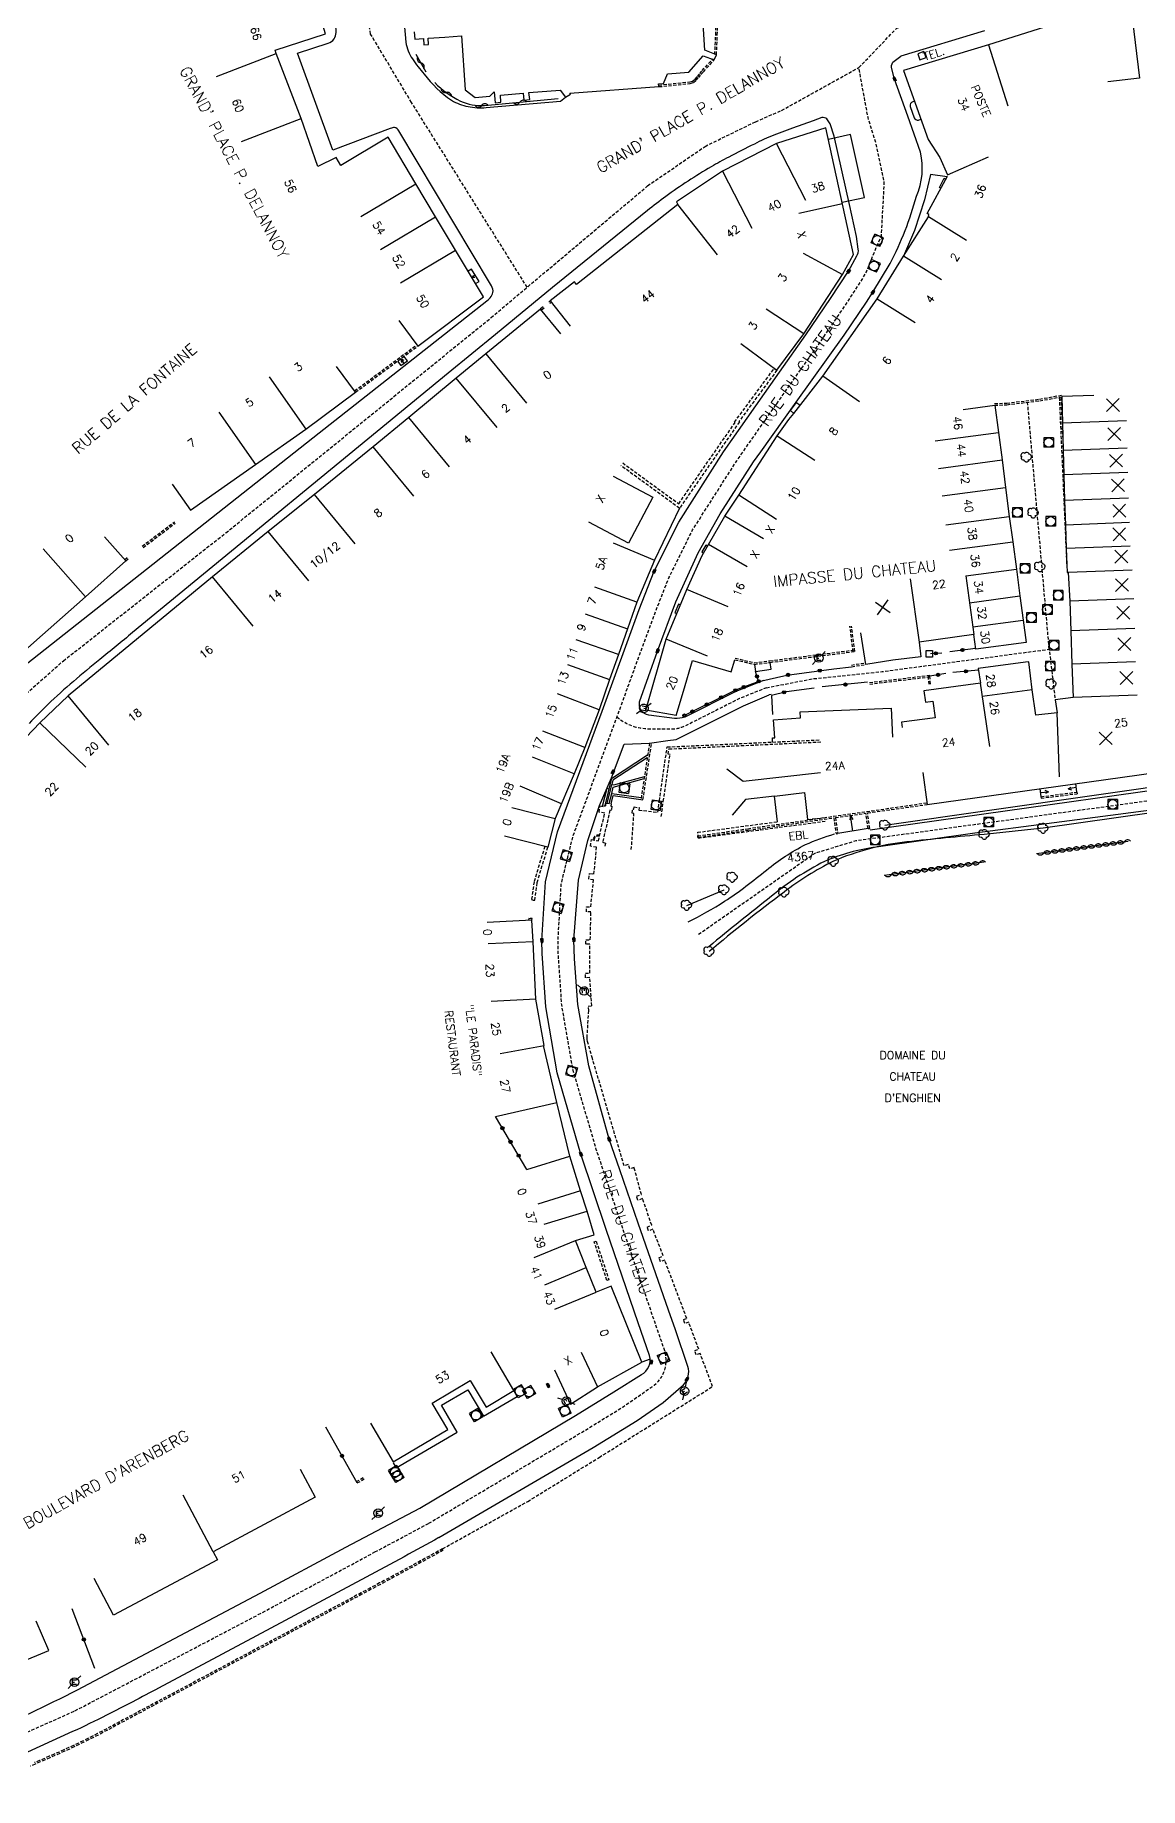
# Model space of a CAD drawing. Header units: millimetres. Extents: x 126000 to 127000, y 153000 to 154000.
# Drawn here: x 126632.5 to 126805.1, y 153383.1 to 153657 of the extents above; entities that cross this region are included whole.
import ezdxf
from ezdxf.enums import TextEntityAlignment as Align

# ---------------------------------------------------------------- set-up
doc = ezdxf.new("R2010")
doc.units = ezdxf.units.MM
doc.linetypes.add('DASHED', pattern=[0.75, 0.5, -0.25])
doc.layers.get('0').update_dxf_attribs({"linetype": 'CONTINUOUS'})
for name, color, linetype in [('W0001', 6, 'DASHED'), ('W0008', 7, 'CONTINUOUS'), ('W0100', 7, 'CONTINUOUS'), ('W0105', 7, 'CONTINUOUS'), ('W0112', 1, 'DASHED'), ('W0300', 7, 'CONTINUOUS'), ('W0302', 3, 'CONTINUOUS'), ('W0310', 3, 'CONTINUOUS'), ('W0322', 7, 'CONTINUOUS'), ('W0400', 7, 'CONTINUOUS'), ('W0420', 7, 'CONTINUOUS'), ('W0471', 7, 'CONTINUOUS'), ('W0984', 7, 'CONTINUOUS'), ('W0989', 7, 'CONTINUOUS'), ('W0991', 7, 'CONTINUOUS'), ('W1102', 7, 'CONTINUOUS')]:
    doc.layers.add(name, color=color, linetype=linetype)
doc.styles.get("Standard").update_dxf_attribs({"font": 'romans.shx', "width": 0.85})

# ---------------------------------------------------------------- blocks, each defined once
blk = doc.blocks.new('T420')
for p, q in [((0.75, 0.75), (-0.75, 0.75)), ((-0.75, 0.75), (-0.75, -0.75)), ((0.75, 0.75), (0.75, -0.75)), ((0.75, -0.75), (-0.75, -0.75))]:
    blk.add_line(p, q)
blk.add_ellipse((0, 0), major_axis=(-0.53, 0.53), ratio=1, start_param=3.926991, end_param=10.210176)
blk = doc.blocks.new('T400')
for p, q in [((-0.15, 0.3), (0.15, 0.3)), ((-0.15, -0.25), (-0.15, 0.3)), ((-0.15, 0.15), (0.15, 0.15)), ((-0.15, 0), (0.15, 0)), ((0.15, 0.3), (0.15, -0.25)), ((-0.15, -0.15), (0.15, -0.15)), ((-0.15, -0.25), (-0.15, -0.3)), ((-0.15, -0.3), (0.15, -0.3)), ((0.15, -0.3), (0.15, -0.25))]:
    blk.add_line(p, q)
blk = doc.blocks.new('T471')
for p, q in [((-0.333334, 0.333334), (-0.333334, -0.333334)), ((-0.333334, 0.333334), (0.333334, 0.333334)), ((-0.333334, 0), (0, 0)), ((0.500001, 0.500001), (1.000002, 1.000002)), ((-0.500001, -0.500001), (-1.000002, -1.000002)), ((-0.333334, -0.333334), (0.333334, -0.333334))]:
    blk.add_line(p, q)
blk.add_ellipse((0, 0), major_axis=(0.471405, 0.471405), ratio=1, start_param=5.4977871438, end_param=11.780972451)
blk = doc.blocks.new('CLOTURE')
at = {"layer": 'W0322', "linetype": 'Continuous'}
for radius in [0.25, 0.15]:
    blk.add_circle((0, 0), radius, dxfattribs=at)
blk = doc.blocks.new('t322o')
at = {"color": 0, "linetype": 'Continuous'}
for radius in [0.25, 0.15]:
    blk.add_circle((0, 0), radius, dxfattribs=at)
blk = doc.blocks.new('t310o')
at = {"color": 0, "linetype": 'Continuous'}
for centre, start, end in [((-0.5, 0.38), 216.8699, 323.1304), ((0.5, -0.37), 36.8699, 143.1303)]:
    blk.add_arc(centre, 0.625, start, end, dxfattribs=at)
blk = doc.blocks.new('t112o')
at = {"color": 0, "linetype": 'Continuous'}
for p, q in [((-0.5, 0.5), (0.5, 0.5)), ((-0.5, -0.5), (-0.5, 0.5)), ((0.5, 0.5), (0.5, -0.5)), ((0.5, -0.5), (-0.5, -0.5))]:
    blk.add_line(p, q, dxfattribs=at)
blk = doc.blocks.new('T300')
for p, q in [((-0.8, 0.51), (-0.86, 0.34)), ((-0.86, 0.34), (-0.86, 0.17)), ((-0.86, 0.17), (-0.74, 0.06)), ((-0.69, 0.63), (-0.8, 0.51)), ((-0.8, -0.06), (-0.74, 0.06)), ((-0.74, 0.06), (-0.69, 0.11)), ((-0.57, 0.69), (-0.69, 0.63)), ((-0.46, 0.69), (-0.57, 0.69)), ((-0.29, 0.63), (-0.46, 0.69)), ((-0.29, 0.63), (-0.17, 0.74)), ((-0.23, 0.57), (-0.29, 0.63)), ((-0.17, 0.74), (-0.06, 0.8)), ((-0.06, 0.8), (0.06, 0.8)), ((0.06, 0.8), (0.23, 0.74)), ((0.23, 0.74), (0.34, 0.63)), ((0.34, 0.63), (0.4, 0.51)), ((0.46, 0.46), (0.34, 0.46)), ((0.4, 0.51), (0.4, 0.46)), ((0.57, 0.4), (0.46, 0.46)), ((0.57, 0.4), (0.69, 0.29)), ((0.69, 0.29), (0.74, 0.17)), ((0.74, 0.06), (0.69, -0.17)), ((0.74, 0.17), (0.74, 0.06)), ((-0.8, -0.17), (-0.8, -0.06)), ((-0.8, -0.23), (-0.8, -0.17)), ((-0.74, -0.34), (-0.8, -0.23)), ((-0.69, -0.4), (-0.74, -0.34)), ((-0.51, -0.46), (-0.69, -0.4)), ((-0.4, -0.46), (-0.51, -0.46)), ((-0.4, -0.46), (-0.34, -0.46)), ((-0.34, -0.46), (-0.34, -0.4)), ((-0.34, -0.51), (-0.34, -0.46)), ((-0.29, -0.63), (-0.34, -0.51)), ((-0.17, -0.74), (-0.29, -0.63)), ((-0.06, -0.8), (-0.17, -0.74)), ((0.06, -0.8), (-0.06, -0.8)), ((0.17, -0.74), (0.06, -0.8)), ((0.23, -0.69), (0.17, -0.74)), ((0.29, -0.46), (0.23, -0.46)), ((0.29, -0.63), (0.23, -0.69)), ((0.46, -0.4), (0.29, -0.46)), ((0.34, -0.51), (0.29, -0.63)), ((0.34, -0.51), (0.34, -0.46)), ((0.57, -0.34), (0.46, -0.4)), ((0.63, -0.29), (0.57, -0.34)), ((0.69, -0.17), (0.63, -0.29))]:
    blk.add_line(p, q)
blk = doc.blocks.new('t991o')
at = {"color": 0, "linetype": 'Continuous'}
for p, q in [((-1, 1), (1, -1)), ((-1, -1), (1, 1))]:
    blk.add_line(p, q, dxfattribs=at)

msp = doc.modelspace()

# ---------------------------------------------------------------- linework, layer by layer
at = {"layer": 'W0001'}
for points in [[(126709.34, 153617.61), (126691.28, 153646.48), (126684.88, 153657.17), (126680.82, 153681.08), (126679.32, 153689.91), (126679.32, 153689.91)], [(126487.7, 153431.03), (126496.41, 153438.21), (126522.79, 153459.97), (126561.29, 153492.11), (126605.8, 153528.45), (126622.15, 153542.14), (126626.02, 153547.85), (126628.81, 153552.14), (126636.88, 153559.23), (126662.27, 153579.25), (126703.71, 153612.87), (126728.16, 153633.46), (126737.13, 153639.62), (126745.04, 153643.48), (126749.08, 153645.24), (126761.15, 153651.93), (126767.07, 153658.09), (126768.86, 153658.7), (126782.33, 153663.27), (126782.33, 153663.27)], [(126366.9, 153465.55), (126393.16, 153434.43), (126459.9, 153355.36), (126466.54, 153349.74), (126468.59, 153348.67), (126475.11, 153346.98), (126495.21, 153347.35), (126519.64, 153350.79), (126532.84, 153354.02), (126539.78, 153356.39), (126548.89, 153359.19), (126559.56, 153362.79), (126582.59, 153371.27), (126609.33, 153382.09), (126638.7, 153395.2), (126667.34, 153410.22), (126685.56, 153420.01), (126693.96, 153424.49), (126693.96, 153424.49)]]:
    msp.add_lwpolyline(points, dxfattribs=at)
at = {"layer": 'W0001', "flags": 128}
for points in [[(126693.96, 153424.49), (126718.33, 153438.99), (126724.21, 153442.62), (126724.32, 153442.7), (126728.46, 153445.56, 0.352776), (126730.82, 153451.46), (126729.04, 153456.64), (126724.06, 153471.19), (126720.13, 153482.92), (126716.48, 153495.43), (126714.74, 153505.51), (126714.19, 153513.65), (126714.16, 153515.49), (126714.66, 153524.37), (126716.48, 153531.77), (126723.38, 153550.52), (126729.18, 153566.39), (126731.48, 153572.23), (126735.18, 153579.69), (126742.07, 153590.49), (126750.79, 153602.93), (126754.9, 153608.73), (126758.83, 153614.47), (126761.69, 153618.83), (126762.34, 153620.03), (126763.62, 153623.2), (126764.68, 153625.63), (126765.13, 153633.89), (126763.8, 153640.19), (126762.59, 153644.12), (126761.15, 153651.93)], [(126746.72, 153555.05), (126742.51, 153553.34), (126734.52, 153549.31, -0.0574), (126732.58, 153548.59), (126728.44, 153548.58, -0.179797), (126723.35, 153550.45, 4.486416)]]:
    msp.add_lwpolyline(points, format="xyb", dxfattribs=at)
for points in [[(126790.89, 153561.06), (126787.52, 153599.61), (126787.52, 153599.61)], [(126746.72, 153555.05), (126753.92, 153556.44), (126764.79, 153557.56), (126790.89, 153561.06), (126791.82, 153553.14), (126791.82, 153553.14)], [(126736.11, 153516.52), (126754.31, 153529.21), (126760.72, 153531.16), (126831.25, 153540.79), (126835.09, 153541.95), (126838.26, 153542.9), (126838.26, 153542.9)]]:
    msp.add_lwpolyline(points, dxfattribs=at)
at = {"layer": 'W0008'}
for p, q in [((126750.45, 153598.36), (126751.42, 153599.63)), ((126715.98, 153481.87), (126713.95, 153490.24)), ((126728.54, 153450.14), (126727.24, 153449.68)), ((126695.93, 153442.93), (126700.06, 153445.36)), ((126700.06, 153445.36), (126702.52, 153441.21)), ((126702.52, 153441.21), (126707.79, 153444.3)), ((126707.79, 153444.3), (126707.27, 153445.26)), ((126698.38, 153438.74), (126695.93, 153442.93)), ((126688.85, 153433.15), (126698.38, 153438.74)), ((126688.4, 153433.93), (126688.85, 153433.15))]:
    msp.add_line(p, q, dxfattribs=at)
for points in [[(126704.94, 153686.85), (126690.1, 153684.89), (126688.06, 153682.55), (126690.4, 153655.91, 0.1242), (126691.41, 153653.28, 0.0305), (126693.26, 153650.92, 0.0868), (126697.5, 153646.82, 0.079), (126700.11, 153645.84, 0.0719), (126702.91, 153645.67), (126714.57, 153646.66), (126715.34, 153647.3), (126715.34, 153647.3)], [(126626.07, 153554.82), (126676.85, 153594.86), (126703.06, 153615.49, 0.2211), (126704.01, 153617.04, 0.1196), (126703.59, 153618.07), (126689.3, 153642.04, 0.2117), (126688.63, 153642.59, 0.1155), (126687.96, 153642.41), (126678.96, 153639.03), (126673.44, 153654.2), (126678.24, 153655.73, 0.1605), (126679.2, 153656.4, 0.2104), (126679.36, 153658.43), (126673.58, 153679.6, 0.1713), (126672.38, 153681.32, 0.1333), (126670.91, 153681.85, 0.086), (126668.73, 153681.48), (126666.55, 153680.88, -0.0046), (126663.6, 153680.07), (126650.27, 153676.66), (126619.76, 153668.83, -0.0113)], [(126746.28, 153556.17), (126741.94, 153554.47), (126733.96, 153550.43, -0.065929), (126732.37, 153550.22), (126728.34, 153550.76, -0.435631), (126726.91, 153552.86), (126729.71, 153560.76), (126732.57, 153568.45), (126736.07, 153576.12), (126739.47, 153582.2), (126744.71, 153590.33), (126745.85, 153591.9), (126751.35, 153599.67), (126758.85, 153610.15), (126762.34, 153615.27), (126763.36, 153616.83), (126766.04, 153621.31, 0.052162), (126770.16, 153631.82, 0.164552), (126770.76, 153638.69), (126768.78, 153644.34), (126766.74, 153650.12), (126766.29, 153651.71, -0.216163), (126766.46, 153652.77), (126767.71, 153653.74)], [(126692.55, 153426.86), (126716.9, 153441.35), (126722.88, 153445.04), (126727.2, 153447.72, 0.353822), (126728.44, 153450.7), (126726.68, 153455.83), (126721.7, 153470.39), (126717.74, 153482.17), (126714.04, 153494.87), (126712.25, 153505.21), (126711.69, 153513.54), (126711.65, 153515.54), (126712.18, 153524.74), (126714.09, 153532.51), (126721.03, 153551.39), (126726.85, 153567.28), (126729.19, 153573.25), (126733.01, 153580.92), (126739.99, 153591.89), (126748.75, 153604.36), (126752.85, 153610.16), (126756.75, 153615.86), (126759.54, 153620.12), (126760.84, 153622.51, 0.177303), (126761.07, 153623.55), (126760.81, 153625.55), (126759.7, 153630.52), (126757.32, 153641.2), (126756.68, 153643.14), (126756.17, 153643.91, 0.217521), (126755.38, 153644.11), (126754.01, 153643.61)], [(126754.01, 153643.61), (126750.8, 153642.48), (126747.89, 153641.39, 0.0271), (126744.84, 153639.99, 0.0044), (126740.82, 153637.94, 0.0101), (126738.09, 153636.44, 0.026), (126730.99, 153631.78, 0.0131), (126728.12, 153629.58), (126713.31, 153617.58), (126704.37, 153610.25), (126697, 153604.18), (126647.69, 153563.65, -0.0003), (126642.57, 153559.45, 0.0194), (126634.45, 153552.43, 0.0162), (126631.55, 153549.47)], [(126695.52, 153422.25), (126719.66, 153436.33), (126726.51, 153440.58), (126730.59, 153443.39), (126733.76, 153446.13, 0.270738), (126734.46, 153448.99), (126732.53, 153454.7), (126731.43, 153457.78), (126726.68, 153471.38), (126723.82, 153479.71), (126722.15, 153484.49), (126718.95, 153495.99), (126717.23, 153505.56), (126716.73, 153512.67), (126716.65, 153515.67), (126717.38, 153524.97), (126718.81, 153531.15), (126720.63, 153536.62), (126722.49, 153540.94), (126724.51, 153546.2), (126728.45, 153546.39), (126731.33, 153546.77), (126732.62, 153546.94), (126743.14, 153552.23), (126747.15, 153553.93)], [(126695.52, 153422.25, -0.0032), (126690.1, 153419.28), (126667.04, 153406.89), (126651.77, 153398.76, -0.0057), (126643.63, 153394.5, -0.0099), (126638.3, 153391.94), (126622.94, 153384.96, -0.0068), (126609.69, 153379.18, -0.0102), (126577.01, 153366.16, -0.0069), (126556.65, 153358.85, -0.0053), (126547.66, 153355.85, -0.0091), (126535.17, 153352.11, -0.021), (126516.68, 153347.63, -0.0106), (126504.26, 153345.6, -0.0221), (126488.73, 153343.78, -0.0672), (126473.36, 153344.7, -0.0432), (126467.15, 153346.57, -0.0566), (126463.04, 153348.72, -0.0649), (126459.07, 153352.47), (126385.36, 153439.77), (126365.02, 153463.86)], [(126608.98, 153385, 0.0234), (126639.09, 153398.47), (126667.64, 153413.56), (126681.02, 153420.74), (126692.55, 153426.86), (126692.55, 153426.86)]]:
    msp.add_lwpolyline(points, format="xyb", dxfattribs=at)
for points in [[(126780.77, 153657.67), (126767.71, 153653.74), (126767.71, 153653.74)], [(126733.13, 153583.08), (126729.24, 153574.98)], [(126740.54, 153542.35), (126743.1, 153540.42), (126755.17, 153541.8)], [(126747.99, 153538.11), (126743.43, 153537.59), (126741.37, 153535.12)]]:
    msp.add_lwpolyline(points, dxfattribs=at)
at = {"layer": 'W0008', "flags": 128}
msp.add_lwpolyline([(126747.44, 153553.98), (126747.15, 153553.93), (126747.15, 153553.93)], dxfattribs=at)
for points in [[(126762.93, 153532.83), (126829.53, 153542.22, 0.1348), (126832.12, 153543.29, 0.074), (126833.65, 153545.17), (126833.65, 153545.17)], [(126831.46, 153417.25), (126838.26, 153433.48, 0.0246), (126842.35, 153443.77, 0.0381), (126843.83, 153450.59, 0.0196), (126844.52, 153457.59, 0.0413), (126844.54, 153466.05), (126840.58, 153505.42), (126837.28, 153537.6, 0.2035), (126836.53, 153538.72, 0.1948), (126832.96, 153539.36), (126801.67, 153535.23), (126779.27, 153532.3), (126763.84, 153530.13, 0.0717), (126755.79, 153527.89, 0.0587), (126747.51, 153522.46, 0.0051), (126737.71, 153514.58), (126737.71, 153514.58)], [(126734.51, 153518.46, 0.0217), (126740.19, 153521.67, 0.0271), (126746.71, 153526.56, -0.0505), (126752.83, 153530.54, -0.0331), (126757.33, 153532.19), (126757.33, 153532.19)]]:
    msp.add_lwpolyline(points, format="xyb", dxfattribs=at)
at = {"layer": 'W0100'}
for p, q in [((126771.82, 153629.12), (126774.99, 153634.95)), ((126768.13, 153622.46), (126772.01, 153628.61)), ((126772.07, 153628.98), (126771.82, 153629.12)), ((126772.01, 153628.61), (126772.07, 153628.98)), ((126764.01, 153615.8), (126768.13, 153622.46)), ((126701.25, 153619.49), (126700.71, 153619.13)), ((126700.96, 153619.47), (126700.71, 153619.13)), ((126700.71, 153619.13), (126701.15, 153619.19)), ((126755.54, 153603.73), (126764.01, 153615.8)), ((126690.11, 153605.74), (126689.6, 153606.45)), ((126689.6, 153606.45), (126689.69, 153605.83)), ((126690.13, 153606.17), (126689.6, 153606.45)), ((126750.99, 153597.88), (126755.54, 153603.73)), ((126750.24, 153596.95), (126750.99, 153597.88)), ((126748.39, 153594.4), (126750.24, 153596.95)), ((126742.42, 153585.11), (126748.39, 153594.4)), ((126740.22, 153581.83), (126742.42, 153585.11)), ((126737.68, 153577.43), (126740.22, 153581.83)), ((126734.26, 153570.38), (126736.68, 153575.69)), ((126736.68, 153575.69), (126737.68, 153577.43)), ((126729.24, 153574.98), (126726.48, 153568.39)), ((126731.05, 153562.65), (126734.26, 153570.38)), ((126726.48, 153568.39), (126725.01, 153564.26)), ((126725.01, 153564.26), (126723.59, 153560.22)), ((126727.88, 153551.51), (126731.05, 153562.65)), ((126723.59, 153560.22), (126722.21, 153556.35)), ((126722.21, 153556.35), (126720.61, 153551.58)), ((126720.61, 153551.58), (126718.34, 153545.71)), ((126732.6, 153550.71), (126727.88, 153551.51)), ((126718.34, 153545.71), (126716.7, 153541.58)), ((126716.7, 153541.58), (126713.71, 153534.61)), ((126789.51, 153538.65), (126790.77, 153538.8)), ((126790.77, 153538.8), (126790.27, 153538.97)), ((126790.77, 153538.8), (126790.33, 153538.53)), ((126793.86, 153539.23), (126794.3, 153539.53)), ((126795.12, 153539.44), (126793.86, 153539.23)), ((126793.86, 153539.23), (126794.37, 153539.09)), ((126713.71, 153534.61), (126712.56, 153530.11)), ((126759.87, 153535.09), (126759.75, 153534.39)), ((126760.23, 153532.63), (126759.87, 153535.09)), ((126759.87, 153535.09), (126760.19, 153534.45))]:
    msp.add_line(p, q, dxfattribs=at)
for points in [[(126689.27, 153612.42), (126692.25, 153608.41), (126702.51, 153616.1), (126698.14, 153623.42), (126695.03, 153628.63), (126691.97, 153633.76), (126687.63, 153641.06), (126680.21, 153636.64), (126679.48, 153637.86), (126676.63, 153636.48), (126674.04, 153643.97), (126670.15, 153654.11), (126669.95, 153654.64), (126677.84, 153657.18), (126673.87, 153669.98), (126671.51, 153680.1), (126665.05, 153678.61), (126660.24, 153677.52), (126653.4, 153676.02), (126649.98, 153675.29), (126644.52, 153674.1), (126639.68, 153672.83), (126634.8, 153671.55), (126619.92, 153667.72)], [(126730.62, 153649.44), (126731.25, 153650.96), (126734.59, 153651.24), (126736.83, 153653.78), (126738.55, 153653.12), (126738.91, 153653.94), (126737.1, 153654.64), (126736.74, 153660.42)], [(126691.7, 153657.49), (126691.79, 153656.39), (126693.14, 153656.48), (126693.21, 153655.49), (126693.94, 153655.52), (126693.86, 153656.54), (126696.48, 153656.7), (126699.1, 153656.87), (126699.65, 153648.48), (126701.23, 153647.27), (126703.53, 153647.49), (126704.17, 153648.16), (126704.34, 153646.42), (126705.25, 153646.52), (126705.15, 153647.62), (126708.71, 153647.92), (126708.82, 153646.83), (126709.73, 153646.93), (126709.62, 153648.02), (126714.48, 153648.39), (126715.34, 153647.3), (126716.11, 153647.8), (126716.01, 153647.92), (126729.92, 153648.95), (126729.88, 153649.38), (126730.62, 153649.44), (126730.62, 153649.44)], [(126781.4, 153655.47), (126768.13, 153651.45), (126768.13, 153651.45)], [(126771.33, 153654.45), (126770.35, 153654.1), (126770.67, 153653.15), (126771.66, 153653.5), (126771.33, 153654.45), (126771.33, 153654.45)], [(126768.13, 153651.45), (126771.99, 153640.72), (126773.8, 153637.88), (126774.99, 153635.18), (126781.4, 153638)], [(126756.01, 153642.53), (126748.31, 153640.08), (126739.86, 153635.75), (126732.67, 153630.97), (126732.87, 153630.53), (126717.03, 153618.04), (126716.71, 153618.44), (126712.95, 153615.48), (126716.04, 153611.55), (126716.04, 153611.55)], [(126742.72, 153608.81), (126748.35, 153604.64), (126752.57, 153610.35), (126758.6, 153619.58), (126760.33, 153622.74), (126756.01, 153642.53)], [(126701.27, 153618.18), (126701.85, 153618.53), (126700.65, 153620.44), (126700.11, 153620.12), (126700.11, 153620.12)], [(126714.58, 153610.35), (126711.4, 153614.21), (126702.89, 153607.21), (126698.27, 153603.42), (126690.85, 153597.28), (126685.26, 153592.67), (126676.12, 153585.24), (126668.88, 153579.47), (126660.2, 153572.39), (126637.62, 153553.79), (126633.22, 153549.54), (126624.62, 153540.6), (126624.62, 153540.6)], [(126689.09, 153606.07), (126689.6, 153605.37), (126690.62, 153606.11), (126690.09, 153606.82), (126690.09, 153606.82)], [(126653.86, 153586.85), (126656.74, 153582.76), (126666.92, 153589.92), (126674.78, 153595.46), (126682.54, 153601.23), (126679.55, 153605.24), (126679.55, 153605.24)], [(126722.77, 153588.09), (126728.96, 153584.83), (126725.17, 153577.64), (126718.98, 153580.9)], [(126620.65, 153559.18), (126624.6, 153555.34), (126632.27, 153562.1), (126640.33, 153569.23), (126646.64, 153574.89), (126643.32, 153578.63), (126643.32, 153578.63)], [(126748.45, 153534.11), (126747.99, 153538.11), (126752.66, 153538.65), (126753.14, 153534.45)], [(126704.4, 153488.03), (126713.95, 153490.24), (126711.9, 153499.12), (126712.01, 153499.15), (126710.7, 153506.39), (126710.25, 153515.36), (126710.07, 153518.73), (126703.08, 153518.37)], [(126713.59, 153448.49), (126716.13, 153443.1), (126720.32, 153445.83), (126727.24, 153449.68), (126722.45, 153461.55), (126720.13, 153460.62), (126718.54, 153464.45), (126716.87, 153468.7), (126719.79, 153469.57), (126718.71, 153473.24), (126717.68, 153476.42), (126715.98, 153481.87)], [(126684.87, 153440.13), (126688.43, 153434.11), (126696.93, 153439.13), (126694.51, 153443.26), (126700.45, 153446.8), (126702.91, 153442.65), (126707.27, 153445.26), (126703.69, 153451.27)], [(126673.88, 153432.97), (126676.24, 153428.56), (126660.31, 153420.05), (126660.96, 153418.78), (126644.73, 153410.15), (126641.69, 153415.88), (126641.69, 153415.88)], [(126616.51, 153402.39), (126618.49, 153397.8), (126624.46, 153400.39), (126629.96, 153402.71), (126634.64, 153404.61), (126632.66, 153409.21), (126632.66, 153409.21)]]:
    msp.add_lwpolyline(points, dxfattribs=at)
at = {"layer": 'W0100', "flags": 128}
for points in [[(126796.44, 153665.52), (126793.43, 153665.14), (126793.45, 153664.95), (126792.37, 153664.81), (126792.47, 153664.03), (126793.54, 153664.16), (126793.99, 153660.57), (126793.77, 153660.53), (126793.86, 153659.75), (126794.1, 153659.76), (126794.13, 153659.51), (126781.4, 153655.47), (126781.4, 153655.47)], [(126796.44, 153665.52), (126796.96, 153665.57), (126796.99, 153665.4), (126798.07, 153665.52), (126798.16, 153664.74), (126797.06, 153664.63), (126797.51, 153661.01), (126797.73, 153661.03), (126797.79, 153660.69), (126803.64, 153661.41), (126805, 153650.29), (126800.03, 153649.69), (126800.03, 153649.69)], [(126797.86, 153600.7), (126792.87, 153600.52), (126792.96, 153596.39), (126793.08, 153592.09), (126793.18, 153588.28), (126793.29, 153584.27), (126793.42, 153580.45), (126793.53, 153576.77), (126793.69, 153573.03), (126793.87, 153573.03), (126794.12, 153568.56), (126794.26, 153563.92), (126794.4, 153558.7), (126794.62, 153553.5), (126791.82, 153553.14), (126792.13, 153551.13), (126788.79, 153550.73), (126788.25, 153554.7), (126787.7, 153559.07), (126787.2, 153559.06), (126779.8, 153558.03), (126780.14, 153555.74), (126771.31, 153554.57), (126771.55, 153552.78), (126772.72, 153552.94), (126773.07, 153550.34), (126767.79, 153549.64), (126767.9, 153548.82), (126767.9, 153548.82)], [(126777.43, 153598.52), (126782.38, 153599.17), (126782.96, 153594.92), (126783.53, 153590.63), (126784.07, 153586.35), (126784.66, 153581.8), (126785.23, 153577.84), (126785.8, 153573.58), (126786.32, 153569.38), (126786.8, 153565.6), (126787.31, 153562.1), (126779.41, 153561.06), (126779.12, 153563.36), (126770.55, 153562.18), (126770.85, 153559.87), (126766.47, 153559.33), (126762.25, 153558.68), (126761.48, 153563.62), (126761.48, 153563.62)], [(126732.6, 153550.71), (126733.74, 153554.5), (126735.17, 153559.3), (126741.19, 153557.5), (126741.79, 153559.41), (126741.79, 153559.41)], [(126744.83, 153558.69), (126745, 153557.59), (126747.44, 153557.96), (126747.29, 153559), (126747.29, 153559)], [(126771.15, 153541.78), (126771.84, 153536.82), (126827.63, 153544.62), (126834.65, 153545.48), (126833.03, 153557.06), (126828.07, 153556.4), (126828.07, 153556.4)], [(126747.67, 153546.55), (126747.66, 153547.21), (126748.03, 153547.21), (126747.83, 153550.02), (126752.02, 153550.32), (126751.99, 153551.26), (126766.22, 153551.83), (126766.41, 153547.3), (126766.41, 153547.3)], [(126795.22, 153538.73), (126795.03, 153540.07), (126795.03, 153540.07)], [(126789.42, 153539.28), (126789.6, 153538.02), (126789.6, 153538.02)], [(126757.52, 153534.75), (126757.52, 153534.75), (126757.52, 153534.75)], [(126762.6, 153533.03), (126757.85, 153532.24)]]:
    msp.add_lwpolyline(points, dxfattribs=at)
at = {"layer": 'W0105'}
msp.add_lwpolyline([(126769.85, 153646.67), (126769.57, 153646.57, 0.351133), (126769.15, 153645.87), (126769.79, 153644.08, 0.327909), (126770.48, 153643.74), (126770.86, 153643.88)], format="xyb", dxfattribs=at)
for points in [[(126758.55, 153630.88), (126762.01, 153631.65), (126759.85, 153641.46), (126756.41, 153640.69)], [(126774.93, 153634.84), (126772.35, 153635.21), (126771.43, 153631.27), (126769.84, 153626.48), (126768.15, 153622.48)], [(126773.98, 153633.09), (126773.74, 153633.21), (126774.48, 153634.64), (126774.74, 153634.5)], [(126751.02, 153597.91), (126750.45, 153598.36), (126751.42, 153599.63), (126752.01, 153599.18)], [(126737.51, 153577.15), (126737.25, 153577.32), (126736.61, 153576.26), (126736.9, 153576.08)], [(126733.27, 153567.97), (126732.99, 153568.08), (126732.43, 153566.75), (126732.71, 153566.64)], [(126728.16, 153544.5), (126722.65, 153540.91), (126722.51, 153540.93), (126721.45, 153536.63)], [(126728.1, 153544.1), (126722.73, 153540.6), (126722.57, 153539.92)], [(126721.85, 153536.97), (126722.57, 153539.92), (126722.86, 153539.85), (126727.66, 153541.18)], [(126722.54, 153538.52), (126722.77, 153539.51), (126727.61, 153540.86)], [(126721.13, 153536.52), (126721.82, 153539.35), (126722.1, 153539.27)], [(126722.15, 153536.94), (126722.54, 153538.52), (126727.16, 153537.88)], [(126722.45, 153536.91), (126722.77, 153538.19), (126727.12, 153537.59)]]:
    msp.add_lwpolyline(points, dxfattribs=at)
at = {"layer": 'W0112'}
for p, q in [((126738.79, 153657.01), (126738.91, 153660.67)), ((126739.04, 153657), (126739.16, 153660.66)), ((126738.66, 153653.95), (126738.79, 153657.01)), ((126738.91, 153653.94), (126739.04, 153657)), ((126736.67, 153651.45), (126738.37, 153653.29)), ((126736.86, 153651.28), (126738.55, 153653.12)), ((126729.89, 153649.2), (126734.77, 153649.7)), ((126734.77, 153649.7), (126735.18, 153649.83)), ((126734.79, 153649.45), (126735.3, 153649.61)), ((126735.18, 153649.83), (126735.56, 153650.12)), ((126735.3, 153649.61), (126735.74, 153649.94)), ((126735.56, 153650.12), (126735.93, 153650.53)), ((126735.74, 153649.94), (126736.13, 153650.37)), ((126735.93, 153650.53), (126736.29, 153650.99)), ((126736.13, 153650.37), (126736.49, 153650.84)), ((126736.29, 153650.99), (126736.67, 153651.45)), ((126736.49, 153650.84), (126736.86, 153651.28)), ((126729.92, 153648.95), (126734.79, 153649.45)), ((126711.82, 153614.54), (126711.4, 153614.21)), ((126711.97, 153614.35), (126711.55, 153614.02)), ((126712.95, 153615.48), (126712.7, 153615.28)), ((126713.1, 153615.28), (126712.86, 153615.09)), ((126682.39, 153601.43), (126692.08, 153608.6)), ((126682.54, 153601.23), (126692.23, 153608.4)), ((126789.37, 153600.12), (126792.82, 153600.76)), ((126789.42, 153599.87), (126792.86, 153600.51)), ((126792.46, 153600.39), (126793.63, 153574.12)), ((126792.71, 153600.4), (126793.07, 153592.22)), ((126782.37, 153599.43), (126784.26, 153599.51)), ((126782.38, 153599.18), (126784.28, 153599.26)), ((126784.25, 153599.51), (126789.39, 153600.12)), ((126784.28, 153599.26), (126789.42, 153599.87)), ((126649.19, 153577.15), (126654.22, 153580.95)), ((126649.35, 153576.95), (126654.37, 153580.75)), ((126646.48, 153575.08), (126647, 153575.5)), ((126646.63, 153574.88), (126647.16, 153575.3)), ((126760.27, 153560.67), (126759.76, 153564.64)), ((126760.52, 153560.7), (126760.01, 153564.67)), ((126741.79, 153559.41), (126744.83, 153558.69)), ((126741.84, 153559.65), (126744.89, 153558.93)), ((126744.8, 153558.93), (126747.25, 153559.25)), ((126747.25, 153559.25), (126760.49, 153560.95)), ((126747.29, 153559), (126760.52, 153560.7)), ((126744.83, 153558.69), (126747.29, 153559)), ((126759.98, 153558.58), (126762.21, 153558.93)), ((126760.02, 153558.33), (126762.25, 153558.68)), ((126772.25, 153556.94), (126762.57, 153555.77)), ((126772.28, 153556.69), (126762.6, 153555.53)), ((126772.12, 153555.59), (126772.01, 153556.92)), ((126772.36, 153555.61), (126772.25, 153556.94)), ((126728.77, 153546.35), (126728.45, 153546.39)), ((126789.6, 153538.02), (126795.22, 153538.73)), ((126789.63, 153537.78), (126795.25, 153538.48)), ((126743.8, 153533.02), (126771.79, 153537.06)), ((126743.84, 153532.78), (126757.24, 153534.71)), ((126753.14, 153534.45), (126756.04, 153534.79)), ((126757.24, 153534.71), (126757.6, 153532.2)), ((126757.49, 153534.74), (126762.26, 153535.43)), ((126757.49, 153534.74), (126757.85, 153532.24)), ((126762.6, 153533.03), (126762.26, 153535.43)), ((126762.51, 153535.47), (126771.83, 153536.81)), ((126762.85, 153533.06), (126762.51, 153535.47)), ((126735.98, 153532.45), (126748.45, 153534.11)), ((126736.09, 153531.56), (126735.98, 153532.45)), ((126735.99, 153531.89), (126743.8, 153533.02)), ((126736.02, 153531.65), (126743.84, 153532.78)), ((126736.09, 153531.56), (126756.08, 153534.21)), ((126682.67, 153431), (126683.78, 153431.67)), ((126682.8, 153430.79), (126683.91, 153431.45)), ((126694.75, 153419.75), (126694.06, 153419.38)), ((126694.87, 153419.53), (126694.18, 153419.16)), ((126695.44, 153420.13), (126694.75, 153419.75)), ((126695.56, 153419.91), (126694.87, 153419.53)), ((126696.12, 153420.51), (126695.44, 153420.13)), ((126696.24, 153420.29), (126695.56, 153419.91)), ((126689.89, 153417.11), (126689.17, 153416.72)), ((126690.01, 153416.89), (126689.29, 153416.5)), ((126690.61, 153417.5), (126689.89, 153417.11)), ((126690.73, 153417.28), (126690.01, 153416.89)), ((126691.3, 153417.87), (126690.61, 153417.5)), ((126691.42, 153417.65), (126690.73, 153417.28)), ((126691.99, 153418.25), (126691.3, 153417.87)), ((126692.11, 153418.03), (126691.42, 153417.65)), ((126692.68, 153418.62), (126691.99, 153418.25)), ((126692.8, 153418.4), (126692.11, 153418.03)), ((126693.37, 153419), (126692.68, 153418.62)), ((126693.49, 153418.78), (126692.8, 153418.4)), ((126694.06, 153419.38), (126693.37, 153419)), ((126694.18, 153419.16), (126693.49, 153418.78)), ((126684.13, 153414.01), (126683.41, 153413.63)), ((126684.85, 153414.4), (126684.13, 153414.01)), ((126684.97, 153414.18), (126684.25, 153413.79)), ((126685.57, 153414.78), (126684.85, 153414.4)), ((126685.69, 153414.56), (126684.97, 153414.18)), ((126686.29, 153415.17), (126685.57, 153414.78)), ((126686.41, 153414.95), (126685.69, 153414.56)), ((126687.01, 153415.56), (126686.29, 153415.17)), ((126687.13, 153415.34), (126686.41, 153414.95)), ((126687.73, 153415.94), (126687.01, 153415.56)), ((126687.85, 153415.72), (126687.13, 153415.34)), ((126688.45, 153416.33), (126687.73, 153415.94)), ((126688.57, 153416.11), (126687.85, 153415.72)), ((126689.17, 153416.72), (126688.45, 153416.33)), ((126689.29, 153416.5), (126688.57, 153416.11)), ((126682.69, 153413.24), (126642.94, 153392.02)), ((126682.81, 153413.02), (126643.05, 153391.8)), ((126683.41, 153413.63), (126682.69, 153413.24)), ((126683.53, 153413.4), (126682.81, 153413.02)), ((126684.25, 153413.79), (126683.53, 153413.4)), ((126637.72, 153389.45), (126636.96, 153389.1)), ((126638.47, 153389.8), (126637.72, 153389.45)), ((126638.58, 153389.57), (126637.82, 153389.22)), ((126639.23, 153390.15), (126638.47, 153389.8)), ((126639.33, 153389.93), (126638.58, 153389.57)), ((126639.97, 153390.51), (126639.23, 153390.15)), ((126640.08, 153390.29), (126639.33, 153389.93)), ((126640.72, 153390.88), (126639.97, 153390.51)), ((126640.83, 153390.66), (126640.08, 153390.29)), ((126641.46, 153391.25), (126640.72, 153390.88)), ((126641.58, 153391.03), (126640.83, 153390.66)), ((126642.2, 153391.63), (126641.46, 153391.25)), ((126642.32, 153391.41), (126641.58, 153391.03)), ((126642.94, 153392.02), (126642.2, 153391.63)), ((126643.05, 153391.8), (126642.32, 153391.41)), ((126632.49, 153386.87), (126631.73, 153386.54)), ((126633.16, 153387.42), (126632.39, 153387.1)), ((126633.26, 153387.2), (126632.49, 153386.87)), ((126633.92, 153387.76), (126633.16, 153387.42)), ((126634.02, 153387.53), (126633.26, 153387.2)), ((126634.68, 153388.09), (126633.92, 153387.76)), ((126634.78, 153387.86), (126634.02, 153387.53)), ((126635.45, 153388.42), (126634.68, 153388.09)), ((126635.55, 153388.19), (126634.78, 153387.86)), ((126636.21, 153388.76), (126635.45, 153388.42)), ((126636.31, 153388.53), (126635.55, 153388.19)), ((126636.96, 153389.1), (126636.21, 153388.76)), ((126637.07, 153388.87), (126636.31, 153388.53)), ((126637.82, 153389.22), (126637.07, 153388.87))]:
    msp.add_line(p, q, dxfattribs=at)
for points in [[(126724.26, 153590.16), (126733.02, 153583.79), (126741.81, 153596.46), (126741.72, 153596.53), (126747.94, 153604.94), (126748.35, 153604.64), (126742.41, 153596.62), (126742.49, 153596.57), (126733.13, 153583.08), (126723.97, 153589.75)], [(126725.61, 153529.76), (126725.99, 153535.07), (126726, 153535.4), (126725.73, 153535.44), (126725.82, 153536.07), (126725.99, 153536.05), (126726.04, 153536.42), (126726.84, 153536.31), (126726.79, 153535.93), (126729.76, 153535.59), (126730.01, 153537.38), (126730.85, 153543.32), (126731.21, 153545.79), (126755.16, 153546.89)], [(126728.45, 153546.39), (126727.11, 153537.57), (126727.43, 153537.53), (126728.77, 153546.35)], [(126730.29, 153534.92), (126730.61, 153537.29), (126731.46, 153543.23), (126731.66, 153544.6), (126731.37, 153544.64), (126731.49, 153545.48), (126755.19, 153546.57)], [(126789.6, 153538.02), (126789.63, 153537.78)], [(126795.22, 153538.73), (126795.25, 153538.48)], [(126696.12, 153420.51), (126709.45, 153427.92), (126720.6, 153434.8), (126738.29, 153445.86), (126736.36, 153451.04), (126735.75, 153450.82), (126735.51, 153451.47), (126736.13, 153451.69), (126734.58, 153455.92), (126733.96, 153455.7), (126733.74, 153456.32), (126734.27, 153456.5), (126730.82, 153465.63), (126730.18, 153465.37), (126729.93, 153465.99), (126730.61, 153466.27), (126728.98, 153470.43), (126728.29, 153470.17), (126728.06, 153470.77), (126728.79, 153471.06), (126727.38, 153475.22), (126726.65, 153474.96), (126726.42, 153475.6), (126727.18, 153475.87), (126726.05, 153480.07), (126725.38, 153479.86), (126725.14, 153480.54), (126724.49, 153480.33), (126719.53, 153497.12), (126718.74, 153499.82), (126718.7, 153500.05), (126718.7, 153500.36), (126718.96, 153504.61), (126718.88, 153505.27), (126719.44, 153505.34), (126719.11, 153509.76), (126718.46, 153509.73), (126718.43, 153510.42), (126719.14, 153510.44), (126719.12, 153514.96), (126718.5, 153514.96), (126718.51, 153515.67), (126719.2, 153515.66), (126719.3, 153520.03), (126718.62, 153520.01), (126718.6, 153520.8), (126719.28, 153520.82), (126719.72, 153525.04), (126718.99, 153525.13), (126719.09, 153526), (126719.76, 153525.92), (126720.19, 153530.11), (126719.21, 153530.29), (126719.4, 153531.32), (126720.48, 153531.12), (126721.45, 153535.46), (126720.58, 153535.58), (126720.71, 153536.57), (126721.42, 153536.48), (126721.44, 153536.63), (126721.61, 153536.61), (126721.65, 153536.99), (126722.46, 153536.91), (126722.42, 153536.53), (126722.59, 153536.52), (126722.52, 153535.88), (126722.26, 153535.9), (126721.13, 153530.89), (126721.55, 153530.76), (126721.43, 153530.18)], [(126771.79, 153537.06), (126771.83, 153536.81)], [(126736.02, 153531.65), (126735.99, 153531.89)], [(126757.6, 153532.2), (126757.85, 153532.24)], [(126762.6, 153533.03), (126762.85, 153533.06)], [(126712.08, 153530.25), (126710.42, 153524.72), (126710.02, 153521.95), (126710.24, 153521.92), (126710.24, 153521.87), (126710.51, 153521.83), (126710.9, 153524.61), (126712.56, 153530.11)], [(126710.07, 153518.73), (126710.11, 153518.96), (126709.83, 153519), (126709.82, 153518.95), (126709.61, 153518.98), (126709.57, 153518.7)]]:
    msp.add_lwpolyline(points, dxfattribs=at)
msp.add_lwpolyline([(126721.8, 153462.45), (126719.83, 153468.46), (126720.12, 153468.55), (126722.09, 153462.55)], close=True, dxfattribs=at)
for radius in [0.9, 0.75]:
    msp.add_arc((126720.48, 153531.12), radius, 77.3494, 169.8176, dxfattribs=at)
at = {"layer": 'W0302', "flags": 128}
for points in [[(126765.23, 153533.57), (126830.23, 153542.88), (126830.23, 153542.88)], [(126734.26, 153521.04), (126740.1, 153523.47), (126740.1, 153523.47)]]:
    msp.add_lwpolyline(points, dxfattribs=at)
msp.add_lwpolyline([(126830.77, 153538.86), (126789.94, 153533.08), (126780.75, 153532.11, 0.0064), (126768.67, 153530.96, 0.0765), (126757.17, 153527.92, 0.0496), (126749.47, 153523.1, 0.0133), (126737.78, 153513.83), (126737.78, 153513.83)], format="xyb", dxfattribs=at)
at = {"layer": 'W0310'}
msp.add_lwpolyline([(126691.94, 153654.01), (126693.52, 153651.25), (126693.52, 153651.25)], dxfattribs=at)
msp.add_lwpolyline([(126694.89, 153649.58, 0.077), (126698.91, 153646.69, 0.1264), (126702.66, 153646.02), (126714.18, 153647.08), (126714.18, 153647.08)], format="xyb", dxfattribs=at)
at = {"layer": 'W0310', "flags": 128}
for points in [[(126803.23, 153531.04), (126788.88, 153529.08), (126788.88, 153529.08)], [(126780.74, 153527.78), (126765.09, 153525.7), (126765.09, 153525.7)]]:
    msp.add_lwpolyline(points, dxfattribs=at)
at = {"layer": 'W0322'}
for p, q in [((126741.88, 153554.64), (126733.91, 153550.7)), ((126745.51, 153556.03), (126741.88, 153554.64))]:
    msp.add_line(p, q, dxfattribs=at)
at = {"layer": 'W0322', "flags": 128}
for points in [[(126772.35, 153560.37), (126774.11, 153560.47), (126774.11, 153560.47)], [(126775.36, 153560.7), (126779.39, 153561.2), (126779.39, 153561.2)], [(126745.47, 153556.07), (126745, 153557.59), (126745, 153557.59)], [(126745.51, 153556.03), (126749.91, 153557.02), (126757.26, 153558), (126760.02, 153558.33), (126760.02, 153558.33)], [(126774.75, 153557.27), (126772.25, 153556.84), (126772.25, 153556.84)], [(126779.85, 153557.79), (126775.84, 153557.4), (126775.84, 153557.4)], [(126754.19, 153554.95), (126749.84, 153554.42), (126747.53, 153553.82), (126747.64, 153550.84), (126747.64, 153550.84)], [(126762.51, 153555.89), (126755.42, 153555.16), (126755.42, 153555.16)]]:
    msp.add_lwpolyline(points, dxfattribs=at)
at = {"layer": 'W0322'}
for points in [[(126709.3, 153479.78), (126704.4, 153488.03)], [(126682.8, 153430.79), (126677.9, 153439.5), (126677.9, 153439.5)], [(126641.81, 153401.8), (126638.26, 153411.15), (126638.26, 153411.15)]]:
    msp.add_lwpolyline(points, dxfattribs=at)
at = {"layer": 'W1102'}
msp.add_line((126717.77, 153451.21), (126720.32, 153445.83), dxfattribs=at)
at = {"layer": 'W1102', "flags": 128}
for points in [[(126781.4, 153655.47), (126784.42, 153645.94), (126784.42, 153645.94)], [(126773.05, 153593.6), (126782.96, 153594.92), (126782.96, 153594.92)], [(126802.96, 153596.76), (126792.96, 153596.39), (126792.96, 153596.39)], [(126803.07, 153592.47), (126793.08, 153592.09), (126793.08, 153592.09)], [(126773.62, 153589.31), (126783.53, 153590.63), (126783.53, 153590.63)], [(126803.17, 153588.65), (126793.18, 153588.28), (126793.18, 153588.28)], [(126774.16, 153585.03), (126784.07, 153586.35), (126784.07, 153586.35)], [(126803.28, 153584.65), (126793.29, 153584.27), (126793.29, 153584.27)], [(126774.75, 153580.47), (126784.66, 153581.8), (126784.66, 153581.8)], [(126803.41, 153580.83), (126793.42, 153580.45), (126793.42, 153580.45)], [(126775.31, 153576.52), (126785.23, 153577.84), (126785.23, 153577.84)], [(126803.53, 153577.14), (126793.53, 153576.77), (126793.53, 153576.77)], [(126777.86, 153572.52), (126785.8, 153573.58), (126785.8, 153573.58)], [(126803.86, 153573.41), (126793.87, 153573.03), (126793.87, 153573.03)], [(126769.18, 153572.08), (126770.55, 153562.18), (126770.55, 153562.18)], [(126777.86, 153572.52), (126779.12, 153563.36), (126779.12, 153563.36)], [(126778.44, 153568.3), (126786.32, 153569.38), (126786.32, 153569.38)], [(126804.11, 153568.93), (126794.12, 153568.56), (126794.12, 153568.56)], [(126778.96, 153564.54), (126786.8, 153565.6), (126786.8, 153565.6)], [(126804.25, 153564.3), (126794.26, 153563.92), (126794.26, 153563.92)], [(126804.39, 153559.07), (126794.4, 153558.7), (126794.4, 153558.7)], [(126781.61, 153545.85), (126780.14, 153555.74), (126780.14, 153555.74)], [(126788.25, 153554.7), (126780.44, 153553.67)], [(126804.61, 153553.88), (126794.62, 153553.5), (126794.62, 153553.5)], [(126792.51, 153541.14), (126792.13, 153551.13), (126792.13, 153551.13)]]:
    msp.add_lwpolyline(points, dxfattribs=at)
at = {"layer": 'W1102'}
for points in [[(126660.81, 153650.53), (126670.15, 153654.11), (126670.15, 153654.11)], [(126664.7, 153640.39), (126674.04, 153643.97), (126674.04, 153643.97)], [(126752.87, 153631.18), (126748.31, 153640.08), (126748.31, 153640.08)], [(126683.38, 153628.65), (126691.97, 153633.76), (126691.97, 153633.76)], [(126739.86, 153635.75), (126744.41, 153626.85), (126744.41, 153626.85)], [(126739.06, 153622.67), (126732.87, 153630.53), (126732.87, 153630.53)], [(126751.76, 153629.19), (126758.6, 153630.68)], [(126686.44, 153623.51), (126695.03, 153628.63), (126695.03, 153628.63)], [(126777.96, 153624.92), (126772.01, 153628.61)], [(126689.55, 153618.3), (126698.14, 153623.42), (126698.14, 153623.42)], [(126752.46, 153622.96), (126758.6, 153619.58)], [(126774.08, 153618.77), (126768.13, 153622.46)], [(126752.57, 153610.35), (126746.7, 153614.18)], [(126764.01, 153615.8), (126769.96, 153612.12)], [(126702.89, 153607.21), (126709.25, 153599.49), (126709.25, 153599.49)], [(126669.03, 153603.64), (126674.78, 153595.46), (126674.78, 153595.46)], [(126704.63, 153595.7), (126698.27, 153603.42), (126698.27, 153603.42)], [(126761.27, 153599.71), (126755.54, 153603.73)], [(126661.17, 153598.1), (126666.92, 153589.92), (126666.92, 153589.92)], [(126697.21, 153589.57), (126690.85, 153597.28), (126690.85, 153597.28)], [(126691.62, 153584.95), (126685.26, 153592.67), (126685.26, 153592.67)], [(126748.39, 153594.4), (126754.28, 153590.62)], [(126682.48, 153577.53), (126676.12, 153585.24), (126676.12, 153585.24)], [(126748.31, 153581.33), (126742.42, 153585.11)], [(126746.28, 153578.32), (126740.22, 153581.83)], [(126675.24, 153571.76), (126668.88, 153579.47), (126668.88, 153579.47)], [(126633.71, 153576.72), (126640.33, 153569.23), (126640.33, 153569.23)], [(126722.78, 153577.68), (126729.24, 153574.98)], [(126743.73, 153573.93), (126737.68, 153577.43)], [(126666.56, 153564.67), (126660.2, 153572.39), (126660.2, 153572.39)], [(126726.48, 153568.39), (126719.89, 153570.74)], [(126740.73, 153567.69), (126734.26, 153570.38)], [(126718.41, 153566.61), (126725.01, 153564.26)], [(126723.59, 153560.22), (126716.98, 153562.53)], [(126737.52, 153559.96), (126731.05, 153562.65)], [(126715.62, 153558.69), (126722.21, 153556.35)], [(126643.98, 153546.08), (126637.62, 153553.79), (126637.62, 153553.79)], [(126720.61, 153551.58), (126714.08, 153554.11)], [(126640.42, 153542.61), (126633.22, 153549.54), (126633.22, 153549.54)], [(126718.34, 153545.71), (126711.81, 153548.24)], [(126716.7, 153541.58), (126710.19, 153544.17)], [(126714.7, 153536.92), (126708.26, 153539.67)], [(126706.93, 153536.34), (126713.71, 153534.61)], [(126712.56, 153530.11), (126705.78, 153531.84)], [(126710.25, 153515.36), (126703.26, 153515.02)], [(126710.7, 153506.39), (126703.7, 153506.04)], [(126705.13, 153497.9), (126712.01, 153499.15)], [(126709.3, 153479.78), (126715.98, 153481.87)], [(126717.68, 153476.42), (126711, 153474.33)], [(126711.99, 153471.25), (126718.71, 153473.24)], [(126710.41, 153466.01), (126716.87, 153468.7)], [(126712.08, 153461.76), (126718.54, 153464.45)], [(126713.67, 153457.94), (126720.13, 153460.62)], [(126660.31, 153420.05), (126655.62, 153428.88), (126655.62, 153428.88)]]:
    msp.add_lwpolyline(points, dxfattribs=at)

# ---------------------------------------------------------------- block references
at = {"layer": 'W0112'}
msp.add_blockref('t112o', (126772.16, 153560.34), dxfattribs=at)
at = {"layer": 'W0300'}
for p in [(126787.34, 153591.06), (126788.41, 153582.35), (126789.46, 153573.93), (126791.2, 153555.63), (126765.23, 153533.57), (126780.75, 153532.11), (126789.94, 153533.08), (126757.17, 153527.92), (126740.1, 153523.47), (126741.38, 153525.43), (126749.47, 153523.1), (126734.26, 153521.04), (126737.78, 153513.83)]:
    msp.add_blockref('T300', p, dxfattribs=at)
at = {"layer": 'W0310'}
for p, rotation in [((126692.71, 153652.67), 299.6716082202877), ((126696.71, 153648.04), 323.8602790941176), ((126708.2, 153646.53), 5.240461712667345), ((126702.23, 153646), 1.126852536480794), ((126790.03, 153529.23), 187.7754309301424), ((126791.17, 153529.39), 187.7754309301424), ((126792.32, 153529.55), 187.7754309301424), ((126793.46, 153529.7), 187.7754309301424), ((126794.6, 153529.86), 187.7754309301424), ((126795.75, 153530.01), 187.7754309301424), ((126796.89, 153530.17), 187.7754309301424), ((126798.04, 153530.33), 187.7754309301424), ((126799.18, 153530.48), 187.7754309301424), ((126800.33, 153530.64), 187.7754309301424), ((126801.47, 153530.8), 187.7754309301424), ((126802.61, 153530.95), 187.7754309301424), ((126767.38, 153526), 187.5915258391035), ((126768.52, 153526.15), 187.5915258391035), ((126769.67, 153526.31), 187.5915258391035), ((126770.81, 153526.46), 187.5915258391035), ((126771.96, 153526.61), 187.5915258391035), ((126773.1, 153526.77), 187.5915258391035), ((126774.25, 153526.92), 187.5915258391035), ((126775.39, 153527.07), 187.5915258391035), ((126776.54, 153527.22), 187.5915258391035), ((126777.68, 153527.38), 187.5915258391035), ((126778.83, 153527.53), 187.5915258391035), ((126779.97, 153527.68), 187.5915258391035), ((126766.23, 153525.85), 187.5915258391035)]:
    msp.add_blockref('t310o', p, dxfattribs=dict(at, rotation=rotation))
at = {"layer": 'W0322'}
for name, p, rotation in [('t322o', (126773.2, 153560.42), 3.271137482595577), ('t322o', (126777.33, 153560.94), 7.034916340828829), ('t322o', (126745.24, 153556.81), 107.1040511896977), ('t322o', (126750.1, 153557.05), 7.5889264598968), ('t322o', (126755.06, 153557.71), 7.5889264598968), ('t322o', (126773.53, 153557.06), 189.8981251276454), ('t322o', (126777.89, 153557.6), 185.5844771364713), ('CLOTURE', (126739.63, 153553.53), 26.29876), ('CLOTURE', (126741.88, 153554.64), 26.29876), ('CLOTURE', (126743.17, 153555.14), 20.97025), ('CLOTURE', (126745.51, 153556.03), 20.97025), ('t322o', (126749.49, 153554.33), 194.6167250023895), ('t322o', (126759.06, 153555.53), 185.9318801710006), ('CLOTURE', (126733.91, 153550.7), 26.29876), ('CLOTURE', (126735.15, 153551.32), 26.29876), ('CLOTURE', (126737.39, 153552.42), 26.29876), ('CLOTURE', (126705.47, 153486.23), 120.6906295637656), ('CLOTURE', (126706.75, 153484.08), 120.6906295637656), ('CLOTURE', (126708.02, 153481.93), 120.6906295637656), ('t322o', (126680.41, 153435.03), 119.3432389340527), ('t322o', (126640.08, 153406.35), 110.7971931807275)]:
    msp.add_blockref(name, p, dxfattribs=dict(at, rotation=rotation))
at = {"layer": 'W0400'}
for p, rotation in [((126766.74, 153650.12), 199.4349), ((126759.54, 153620.12), 326.7801200014238), ((126763.36, 153616.83), 146.95201), ((126729.19, 153573.25), 338.5830500016919), ((126729.71, 153560.76), 160.53111), ((126722.74, 153541.89), 156.69229), ((126711.65, 153515.54), 0.985700000568608), ((126716.65, 153515.67), 181.44406), ((126717.74, 153482.17), 18.5754999994131), ((126722.15, 153484.49), 199.3776), ((126728.73, 153449.67), 171.2891199819562), ((126734.3, 153446.98), 147.18119), ((126712.61, 153446.07), 25.24509999999996)]:
    msp.add_blockref('T400', p, dxfattribs=dict(at, rotation=rotation))
at = {"layer": 'W0420'}
for p, rotation in [((126764.04, 153624.94), 247.1167), ((126763.53, 153620.94), 247.1167), ((126724.52, 153539.38), 81.87567), ((126729.49, 153536.7), 81.87567), ((126715.45, 153528.82), 73.2813), ((126714.15, 153520.7), 73.2813), ((126716.26, 153495.14), 73.2813), ((126730.63, 153450.31), 112.2424), ((126708.21, 153445.11), 300.6883), ((126709.64, 153445.01), 300.6883), ((126701.36, 153441.38), 300.6883), ((126715.23, 153442.07), 295.2451), ((126688.73, 153432.48), 300.7455), ((126689.09, 153431.89), 300.7455)]:
    msp.add_blockref('T420', p, dxfattribs=dict(at, rotation=rotation))
for p in [(126790.82, 153593.35), (126785.92, 153582.42), (126791.13, 153581.02), (126787.09, 153573.67), (126792.29, 153569.48), (126790.61, 153567.24), (126788.1, 153566), (126791.63, 153561.68), (126791.04, 153558.41), (126800.82, 153536.82), (126781.45, 153534.04), (126763.7, 153531.25)]:
    msp.add_blockref('T420', p, dxfattribs=at)
at = {"layer": 'W0471'}
for p in [(126754.9, 153559.68), (126686.07, 153426.08), (126638.61, 153399.68)]:
    msp.add_blockref('T471', p, dxfattribs=at)
for p, rotation in [((126727.57, 153551.8), 170.5123), ((126718.23, 153507.66), 271.8112), ((126715.46, 153443.59), 295.2451), ((126733.93, 153445.14), 32.02834)]:
    msp.add_blockref('T471', p, dxfattribs=dict(at, rotation=rotation))
at = {"layer": 'W0991'}
for p, rotation in [((126800.84, 153599.2), 0.9765380356657212), ((126801.04, 153594.67), 0.9765380356657212), ((126801.34, 153590.52), 0.9765380356657212), ((126801.64, 153586.66), 0.9765380356657212), ((126801.84, 153582.69), 0.9765380356657212), ((126801.84, 153579.02), 0.9765380356657212), ((126802.14, 153575.53), 0.9765380356657212), ((126802.24, 153571.09), 0.9765380356657212), ((126764.91, 153567.6), 9.253832775495798), ((126802.45, 153566.76), 0.9765380356657212), ((126802.65, 153561.85), 0.9765380356657212), ((126802.95, 153556.57), 0.9765380356657212), ((126799.73, 153547.14), 0.9765380356657212)]:
    msp.add_blockref('t991o', p, dxfattribs=dict(at, rotation=rotation))

# ---------------------------------------------------------------- texts
at = {"layer": 'W0984'}
for s, rotation, p in [('TEL.', 17.4118, (126772.89, 153654.09)), ('POSTE', 292.8839, (126780.21, 153646.73)), ('RESTAURANT', 276.9577, (126697.68, 153499.51)), ('"LE PARADIS"', 276.9577, (126700.99, 153499.92))]:
    msp.add_text(s, height=1.25, rotation=rotation, dxfattribs=at).set_placement(p, align=Align.MIDDLE)
for s, p in [('DOMAINE DU', (126769.56, 153497.63)), ('CHATEAU', (126769.56, 153494.3)), ("D'ENGHIEN", (126769.56, 153490.96))]:
    msp.add_text(s, height=1.25, dxfattribs=at).set_placement(p, align=Align.MIDDLE)
at = {"layer": 'W0989'}
for s, rotation, p in [("GRAND' PLACE P. DELANNOY", 30.1196, (126734.88, 153644.52)), ("GRAND' PLACE P. DELANNOY", 297.8508, (126663.59, 153637.11)), ('RUE DU CHATEAU', 55.0586, (126752.01, 153604.62)), ('RUE DE LA FONTAINE', 40.913, (126647.97, 153600.22)), ('IMPASSE DU CHATEAU', 5.6527, (126760.5, 153572.88)), ('RUE DU CHATEAU', 288.7316, (126724.66, 153469.99)), ("BOULEVARD D'ARENBERG", 28.9937, (126643.57, 153431.37))]:
    msp.add_text(s, height=1.75, rotation=rotation, dxfattribs=at).set_placement(p, align=Align.MIDDLE)
at = {"layer": 'W0991'}
for s, rotation, p in [('62/64/66', 287.2234, (126665.9, 153660.4)), ('60', 290.9767, (126664.16, 153646)), ('34', 292.8839, (126777.54, 153646.22)), ('56', 295.5857, (126672.37, 153633.42)), ('38', 18.2761, (126754.75, 153633.25)), ('36', 69.1737, (126780.12, 153632.61)), ('40', 27.0923, (126747.95, 153630.35)), ('54', 300.7925, (126686.2, 153626.85)), ('42', 36.7745, (126741.45, 153626.33)), ('X', 282.314, (126752.22, 153625.8)), ('52', 300.8653, (126689.29, 153621.66)), ('2', 54.8766, (126776.14, 153622.31)), ('3', 55.4484, (126749.23, 153619.13)), ('44', 37.6521, (126728.18, 153616.18)), ('50', 300.8261, (126693.03, 153615.41)), ('4', 54.8766, (126772.28, 153615.76)), ('3', 55.4484, (126744.63, 153611.61)), ('3', 36.6599, (126673.59, 153605.16)), ('6', 54.8766, (126765.53, 153606.15)), ('0', 38.1707, (126712.48, 153603.93)), ('5', 35.1731, (126665.95, 153599.63)), ('2', 39.3338, (126705.97, 153598.74)), ('8', 54.8766, (126757.21, 153595.12)), ('46', 277.7454, (126776.6, 153596.39)), ('7', 35.1081, (126656.94, 153593.29)), ('4', 39.6199, (126699.98, 153593.8)), ('44', 277.6001, (126777.17, 153592.14)), ('6', 39.517, (126693.46, 153588.42)), ('42', 277.1503, (126777.72, 153587.92)), ('X', 62.2218, (126720.79, 153584.57)), ('10', 57.7961, (126751.02, 153585.34)), ('40', 277.4195, (126778.29, 153583.46)), ('8', 39.0768, (126686.04, 153582.36)), ('0', 41.8807, (126637.81, 153578.39)), ('X', 58.2618, (126747.3, 153579.77)), ('38', 278.078, (126778.88, 153579.11)), ('10/12', 38.5711, (126677.8, 153575.71)), ('X', 58.2618, (126744.89, 153575.86)), ('36', 277.7114, (126779.35, 153574.88)), ('5A', 69.5694, (126720.92, 153574.49)), ('14', 39.2394, (126669.92, 153569.35)), ('16', 66.641, (126742.4, 153570.4)), ('22', 7.8561, (126773.67, 153571.19)), ('34', 277.0633, (126779.88, 153570.74)), ('7', 69.5694, (126719.46, 153568.6)), ('32', 277.2257, (126780.38, 153566.73)), ('9', 69.5694, (126717.83, 153564.47)), ('18', 66.641, (126739, 153563.31)), ('30', 278.2951, (126780.9, 153562.93)), ('11', 69.5694, (126716.37, 153560.34)), ('13', 69.5694, (126714.93, 153556.52)), ('20', 66.641, (126731.95, 153555.79)), ('28', 277.1819, (126781.79, 153556.13)), ('15', 69.5694, (126713.06, 153551.36)), ('26', 277.8411, (126782.35, 153551.86)), ('25', 7.8418, (126802.09, 153549.57)), ('20', 43.9913, (126641.32, 153545.55)), ('17', 67.7043, (126711.01, 153546.26)), ('24', 7.4216, (126775.18, 153546.52)), ('19A', 67.7043, (126705.55, 153543.2)), ('24A', 3.0567, (126757.39, 153542.85)), ('22', 46.1022, (126635.04, 153539.18)), ('19B', 67.7043, (126706.1, 153538.64)), ('0', 75.6646, (126706.21, 153534.03)), ('EBL', 6.5384, (126751.71, 153531.97)), ('4367', 6.5384, (126752.09, 153528.66)), ('0', 272.9774, (126703.14, 153516.83)), ('23', 272.8751, (126703.53, 153510.86)), ('25', 279.9304, (126704.47, 153501.72)), ('27', 279.9304, (126705.91, 153492.8)), ('0', 287.5307, (126708.53, 153476.29)), ('37', 287.5307, (126709.97, 153472.2)), ('39', 287.5307, (126711.35, 153468.47)), ('41', 291.9812, (126710.79, 153463.59)), ('43', 291.9812, (126712.78, 153459.69)), ('0', 291.9468, (126721.4, 153454.25)), ('X', 33.1009, (126715.71, 153449.92)), ('53', 30.6114, (126696.1, 153447.32)), ('51', 28.1243, (126664.27, 153431.8)), ('49', 27.9697, (126648.86, 153421.97))]:
    msp.add_text(s, height=1.25, rotation=rotation, dxfattribs=at).set_placement(p, align=Align.MIDDLE)
for s, p in [('16', (126658.76, 153559.44)), ('18', (126647.61, 153549.61))]:
    msp.add_text(s, height=1.25, rotation=39.4688, dxfattribs=at).set_placement(p)

doc.saveas('drawing.dxf')
